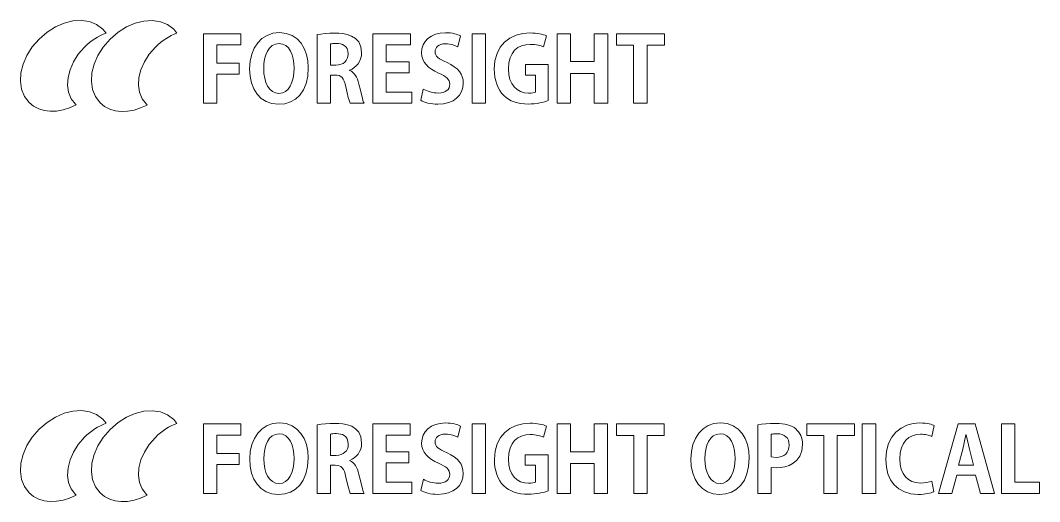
# Model space of a CAD drawing. Header units: centimetres. Extents: x -13.8 to 12.7, y -7.3 to 7.6.
# Drawn here: x -13.78 to -1.99, y 2.06 to 7.63 of the extents above; entities that cross this region are included whole.
import ezdxf

# ---------------------------------------------------------------- set-up
doc = ezdxf.new("R2010")
doc.units = ezdxf.units.CM
doc.header["$MEASUREMENT"] = 0
doc.layers.add('layer 1', color=7, linetype='Continuous')

msp = doc.modelspace()

# ---------------------------------------------------------------- linework, layer by layer
at = {"layer": 'layer 1', "color": 250, "lineweight": 9}
for points in [[(-13.14205, 6.65943), (-13.19053, 6.7234), (-13.2206, 6.79799), (-13.23269, 6.88058), (-13.22721, 6.96849), (-13.2046, 7.05908), (-13.16528, 7.1497), (-13.10967, 7.2377), (-13.0382, 7.32041), (-13.00925, 7.34784), (-12.97942, 7.37325), (-12.94881, 7.39662), (-12.91755, 7.41794), (-12.88576, 7.43719), (-12.85354, 7.45435), (-12.82103, 7.46938), (-12.78832, 7.48229), (-12.82708, 7.5289), (-12.89821, 7.58265), (-12.9812, 7.61602), (-13.07309, 7.62947), (-13.17091, 7.62345), (-13.27172, 7.59843), (-13.37254, 7.55485), (-13.47043, 7.49317), (-13.56242, 7.41385), (-13.64191, 7.32188), (-13.70374, 7.22404), (-13.74745, 7.12329), (-13.77258, 7.02257), (-13.77864, 6.92483), (-13.7652, 6.83304), (-13.73178, 6.75015), (-13.67793, 6.6791), (-13.62593, 6.637), (-13.56693, 6.60634), (-13.50213, 6.58695), (-13.43277, 6.57863), (-13.36008, 6.58118), (-13.28529, 6.59443), (-13.20959, 6.61815), (-13.13425, 6.65217), (-13.14205, 6.65943)], [(-12.32202, 6.65922), (-12.37053, 6.72316), (-12.40062, 6.79776), (-12.41274, 6.88037), (-12.40728, 6.96831), (-12.38467, 7.05894), (-12.34534, 7.14959), (-12.28969, 7.2376), (-12.21817, 7.32032), (-12.18937, 7.34769), (-12.15961, 7.37305), (-12.12904, 7.39638), (-12.09781, 7.41767), (-12.06602, 7.43691), (-12.03383, 7.45408), (-12.00137, 7.46917), (-11.96878, 7.48218), (-12.00615, 7.52721), (-12.07729, 7.58099), (-12.16029, 7.61437), (-12.25218, 7.62779), (-12.35004, 7.62176), (-12.45086, 7.5967), (-12.55172, 7.5531), (-12.64965, 7.49141), (-12.74168, 7.4121), (-12.82111, 7.32025), (-12.88289, 7.22248), (-12.92657, 7.12176), (-12.95167, 7.02104), (-12.95775, 6.9233), (-12.94434, 6.83149), (-12.91097, 6.74858), (-12.85719, 6.67752), (-12.80518, 6.63532), (-12.7461, 6.60463), (-12.6812, 6.58524), (-12.61172, 6.57695), (-12.5389, 6.57958), (-12.46399, 6.59289), (-12.38822, 6.61671), (-12.31285, 6.65083), (-12.32202, 6.65922)], [(-11.66241, 6.67032), (-11.66241, 7.47542), (-11.2296, 7.47542), (-11.2296, 7.34573), (-11.50682, 7.34573), (-11.50682, 7.13305), (-11.24841, 7.13305), (-11.24841, 7.00635), (-11.50682, 7.00635), (-11.50682, 6.67032), (-11.66241, 6.67032)], [(-10.45061, 7.08296), (-10.45714, 6.98415), (-10.47608, 6.89828), (-10.50642, 6.82543), (-10.54717, 6.76566), (-10.59731, 6.71906), (-10.65587, 6.68567), (-10.72184, 6.66559), (-10.7942, 6.65889), (-10.86973, 6.66699), (-10.93629, 6.69035), (-10.99352, 6.72752), (-11.0411, 6.77708), (-11.07869, 6.83759), (-11.10596, 6.90761), (-11.12257, 6.98571), (-11.12818, 7.07045), (-11.12203, 7.15746), (-11.10402, 7.23717), (-11.07481, 7.30827), (-11.03505, 7.36941), (-10.98539, 7.41927), (-10.92648, 7.45652), (-10.85897, 7.47985), (-10.78354, 7.48793), (-10.705, 7.47933), (-10.63713, 7.45482), (-10.57988, 7.41637), (-10.53318, 7.36591), (-10.49696, 7.30539), (-10.47117, 7.23676), (-10.45573, 7.16196), (-10.45061, 7.08296)], [(-9.97197, 7.05033), (-9.95185, 7.04059), (-9.93395, 7.02786), (-9.91812, 7.01222), (-9.9042, 6.99372), (-9.89206, 6.97241), (-9.88154, 6.94837), (-9.87251, 6.92165), (-9.86482, 6.89231), (-9.84797, 6.82165), (-9.83218, 6.75688), (-9.82478, 6.72868), (-9.81777, 6.70432), (-9.81118, 6.68461), (-9.80506, 6.67032), (-9.96475, 6.67032), (-9.97471, 6.6962), (-9.987, 6.73782), (-10.00071, 6.7933), (-10.01485, 6.86084), (-10.0234, 6.89653), (-10.03336, 6.92594), (-10.04507, 6.94954), (-10.05889, 6.96779), (-10.07517, 6.98118), (-10.09424, 6.99017), (-10.11646, 6.9952), (-10.14218, 6.99678), (-10.19466, 6.99678), (-10.19466, 6.67032), (-10.34918, 6.67032), (-10.34918, 7.46522), (-10.30509, 7.47181), (-10.25453, 7.47713), (-10.19928, 7.48068), (-10.14113, 7.48198), (-10.09865, 7.48101), (-10.05006, 7.47664), (-9.99899, 7.46662), (-9.94905, 7.4487), (-9.90391, 7.42068), (-9.86716, 7.38029), (-9.84245, 7.32532), (-9.83341, 7.25352), (-9.83626, 7.21793), (-9.84443, 7.18497), (-9.85731, 7.15483), (-9.87432, 7.12772), (-9.89488, 7.10384), (-9.91841, 7.08337), (-9.9443, 7.06653), (-9.97197, 7.05351), (-9.97197, 7.05033)], [(-9.25208, 6.67032), (-9.70364, 6.67032), (-9.70364, 7.47542), (-9.26861, 7.47542), (-9.26861, 7.34573), (-9.54838, 7.34573), (-9.54838, 7.15079), (-9.28458, 7.15079), (-9.28458, 7.02408), (-9.54838, 7.02408), (-9.54838, 6.80029), (-9.25208, 6.80029), (-9.25208, 6.67032)], [(-8.72105, 7.32363), (-8.74623, 7.33528), (-8.7789, 7.34652), (-8.7979, 7.35125), (-8.81862, 7.35499), (-8.84099, 7.35745), (-8.86496, 7.35834), (-8.89364, 7.35635), (-8.91815, 7.35073), (-8.93862, 7.34198), (-8.95512, 7.33062), (-8.96779, 7.31716), (-8.97669, 7.30211), (-8.98196, 7.28599), (-8.9837, 7.2693), (-8.98179, 7.24906), (-8.97591, 7.23119), (-8.96586, 7.2151), (-8.95139, 7.20021), (-8.93231, 7.1859), (-8.90838, 7.17159), (-8.8794, 7.15669), (-8.84515, 7.14059), (-8.80003, 7.11817), (-8.76142, 7.094), (-8.72916, 7.06791), (-8.70312, 7.03975), (-8.68314, 7.00931), (-8.66905, 6.97645), (-8.66071, 6.94097), (-8.65796, 6.90272), (-8.66289, 6.85198), (-8.67748, 6.80557), (-8.70144, 6.76422), (-8.7345, 6.72871), (-8.77639, 6.69978), (-8.82682, 6.67818), (-8.88551, 6.66466), (-8.95219, 6.65999), (-8.98212, 6.66097), (-9.01161, 6.66375), (-9.04016, 6.66809), (-9.06725, 6.67376), (-9.09236, 6.68052), (-9.11497, 6.68813), (-9.13457, 6.69635), (-9.15065, 6.70496), (-9.12042, 6.8347), (-9.10351, 6.82554), (-9.08456, 6.81705), (-9.06389, 6.8094), (-9.04182, 6.80276), (-9.01867, 6.7973), (-8.99475, 6.7932), (-8.97038, 6.79061), (-8.9459, 6.7897), (-8.91554, 6.79156), (-8.88906, 6.79699), (-8.8665, 6.80573), (-8.84792, 6.81752), (-8.83338, 6.83211), (-8.82292, 6.84926), (-8.81661, 6.86872), (-8.8145, 6.89023), (-8.81635, 6.91081), (-8.82199, 6.92952), (-8.83157, 6.94668), (-8.84521, 6.96263), (-8.86303, 6.9777), (-8.8852, 6.99219), (-8.91183, 7.00646), (-8.94304, 7.02082), (-8.98641, 7.04161), (-9.02513, 7.06462), (-9.05885, 7.08992), (-9.08722, 7.1176), (-9.10989, 7.14772), (-9.12652, 7.18036), (-9.13676, 7.2156), (-9.14024, 7.25352), (-9.13543, 7.30147), (-9.12128, 7.34572), (-9.09817, 7.38543), (-9.06648, 7.41978), (-9.02662, 7.44795), (-8.97898, 7.46909), (-8.92394, 7.48239), (-8.86189, 7.48701), (-8.83394, 7.48622), (-8.80772, 7.48396), (-8.78328, 7.48044), (-8.76062, 7.47583), (-8.73979, 7.47035), (-8.72081, 7.46416), (-8.70371, 7.45747), (-8.68852, 7.45047), (-8.72105, 7.32363)], [(-8.55654, 7.47542), (-8.40121, 7.47542), (-8.40121, 6.67032), (-8.55654, 6.67032), (-8.55654, 7.47542)], [(-7.6757, 6.70166), (-7.69539, 6.69482), (-7.71869, 6.68791), (-7.7451, 6.68125), (-7.7741, 6.67512), (-7.80517, 6.66984), (-7.83779, 6.6657), (-7.87144, 6.66298), (-7.90561, 6.66202), (-7.95035, 6.6635), (-7.99236, 6.66799), (-8.03172, 6.67552), (-8.06845, 6.68615), (-8.10263, 6.69991), (-8.1343, 6.71687), (-8.16351, 6.73705), (-8.19033, 6.76051), (-8.21495, 6.78791), (-8.23669, 6.81897), (-8.25544, 6.85339), (-8.27106, 6.89089), (-8.28344, 6.9312), (-8.29243, 6.97404), (-8.29791, 7.0191), (-8.29977, 7.06614), (-8.29151, 7.16226), (-8.26772, 7.24628), (-8.22997, 7.318), (-8.17978, 7.37716), (-8.11871, 7.42357), (-8.04827, 7.45699), (-7.97004, 7.47721), (-7.88552, 7.484), (-7.85554, 7.48333), (-7.82699, 7.48141), (-7.80006, 7.47838), (-7.77496, 7.47433), (-7.75186, 7.4694), (-7.73097, 7.46369), (-7.71246, 7.45734), (-7.69654, 7.45047), (-7.72917, 7.32269), (-7.74339, 7.32875), (-7.75872, 7.33435), (-7.7753, 7.33937), (-7.79336, 7.34372), (-7.81305, 7.34727), (-7.83456, 7.34994), (-7.85805, 7.35162), (-7.88373, 7.3522), (-7.93589, 7.34802), (-7.98394, 7.33535), (-8.02698, 7.31397), (-8.06415, 7.28367), (-8.09458, 7.24426), (-8.1174, 7.19554), (-8.13173, 7.13728), (-8.1367, 7.06927), (-8.13215, 7.0037), (-8.11903, 6.9468), (-8.09812, 6.8986), (-8.07019, 6.85911), (-8.036, 6.82837), (-7.99636, 6.80637), (-7.95203, 6.79316), (-7.90377, 6.78876), (-7.87705, 6.78966), (-7.85451, 6.79214), (-7.83655, 6.7958), (-7.82362, 6.80029), (-7.82362, 6.99678), (-7.94031, 6.99678), (-7.94031, 7.11959), (-7.6757, 7.11959), (-7.6757, 6.70166)], [(-6.98809, 6.67032), (-7.14354, 6.67032), (-7.14354, 7.01696), (-7.41899, 7.01696), (-7.41899, 6.67032), (-7.57424, 6.67032), (-7.57424, 7.47542), (-7.41899, 7.47542), (-7.41899, 7.15421), (-7.14354, 7.15421), (-7.14354, 7.47542), (-6.98809, 7.47542), (-6.98809, 6.67032)], [(-6.33288, 7.34146), (-6.53251, 7.34146), (-6.53251, 6.67032), (-6.68813, 6.67032), (-6.68813, 7.34146), (-6.88665, 7.34146), (-6.88665, 7.47542), (-6.33288, 7.47542), (-6.33288, 7.34146)], [(-10.96543, 7.07339), (-10.96254, 7.01562), (-10.95395, 6.96169), (-10.93977, 6.91278), (-10.92011, 6.8701), (-10.89508, 6.83483), (-10.86478, 6.80817), (-10.82934, 6.79129), (-10.78886, 6.7854), (-10.74816, 6.79126), (-10.71273, 6.80807), (-10.68262, 6.83474), (-10.65789, 6.87012), (-10.63856, 6.9131), (-10.6247, 6.96255), (-10.61635, 7.01738), (-10.61356, 7.07643), (-10.61618, 7.13114), (-10.6241, 7.18334), (-10.63741, 7.23158), (-10.65619, 7.27436), (-10.68055, 7.31021), (-10.71055, 7.33766), (-10.74629, 7.3552), (-10.78786, 7.36138), (-10.83044, 7.35507), (-10.86696, 7.33718), (-10.89754, 7.30924), (-10.92229, 7.27282), (-10.94134, 7.22948), (-10.9548, 7.18076), (-10.9628, 7.12821), (-10.96543, 7.07339)], [(-10.13071, 7.11224), (-10.09928, 7.11459), (-10.07132, 7.12142), (-10.04706, 7.13246), (-10.0267, 7.14738), (-10.01048, 7.16589), (-9.99862, 7.18769), (-9.99134, 7.21248), (-9.98887, 7.23996), (-9.99231, 7.27506), (-10.00189, 7.30305), (-10.01644, 7.32468), (-10.03481, 7.34069), (-10.05585, 7.35183), (-10.07839, 7.35886), (-10.10129, 7.36254), (-10.12339, 7.36359), (-10.14733, 7.36318), (-10.16728, 7.36198), (-10.1831, 7.36001), (-10.19466, 7.35729), (-10.19466, 7.11224), (-10.13071, 7.11224)], [(-13.14205, 2.147), (-13.19053, 2.21096), (-13.2206, 2.28556), (-13.23269, 2.36815), (-13.22721, 2.45606), (-13.2046, 2.54665), (-13.16528, 2.63727), (-13.10967, 2.72527), (-13.0382, 2.80798), (-13.00925, 2.83541), (-12.97942, 2.86082), (-12.94881, 2.88419), (-12.91755, 2.90551), (-12.88576, 2.92476), (-12.85354, 2.94191), (-12.82103, 2.95695), (-12.78832, 2.96986), (-12.82708, 3.01647), (-12.89821, 3.07021), (-12.9812, 3.10358), (-13.07309, 3.11704), (-13.17091, 3.11102), (-13.27172, 3.086), (-13.37254, 3.04242), (-13.47043, 2.98073), (-13.56242, 2.90142), (-13.64191, 2.80945), (-13.70374, 2.71161), (-13.74745, 2.61085), (-13.77258, 2.51014), (-13.77864, 2.4124), (-13.7652, 2.32061), (-13.73178, 2.23771), (-13.67793, 2.16667), (-13.62593, 2.12456), (-13.56693, 2.09391), (-13.50213, 2.07452), (-13.43277, 2.0662), (-13.36008, 2.06875), (-13.28529, 2.082), (-13.20959, 2.10572), (-13.13425, 2.13974), (-13.14205, 2.147)], [(-12.32202, 2.14679), (-12.37053, 2.21073), (-12.40062, 2.28533), (-12.41274, 2.36794), (-12.40728, 2.45588), (-12.38467, 2.54651), (-12.34534, 2.63716), (-12.28969, 2.72517), (-12.21817, 2.80788), (-12.18937, 2.83526), (-12.15961, 2.86061), (-12.12904, 2.88394), (-12.09781, 2.90524), (-12.06602, 2.92448), (-12.03383, 2.94164), (-12.00137, 2.95674), (-11.96878, 2.96975), (-12.00615, 3.01478), (-12.07729, 3.06856), (-12.16029, 3.10193), (-12.25218, 3.11536), (-12.35004, 3.10932), (-12.45086, 3.08427), (-12.55172, 3.04066), (-12.64965, 2.97898), (-12.74168, 2.89967), (-12.82111, 2.80782), (-12.88289, 2.71005), (-12.92657, 2.60933), (-12.95167, 2.50861), (-12.95775, 2.41086), (-12.94434, 2.31906), (-12.91097, 2.23614), (-12.85719, 2.16509), (-12.80518, 2.12289), (-12.7461, 2.09219), (-12.6812, 2.07281), (-12.61172, 2.06452), (-12.5389, 2.06715), (-12.46399, 2.08046), (-12.38822, 2.10428), (-12.31285, 2.1384), (-12.32202, 2.14679)], [(-11.6624, 2.15797), (-11.6624, 2.96276), (-11.23142, 2.96276), (-11.23142, 2.83302), (-11.50765, 2.83302), (-11.50765, 2.62047), (-11.25026, 2.62047), (-11.25026, 2.49396), (-11.50765, 2.49396), (-11.50765, 2.15797), (-11.6624, 2.15797)], [(-10.45189, 2.57022), (-10.45841, 2.47155), (-10.47729, 2.38577), (-10.50754, 2.31298), (-10.54817, 2.25324), (-10.59815, 2.20664), (-10.65652, 2.17325), (-10.72224, 2.15316), (-10.79434, 2.14644), (-10.86958, 2.15455), (-10.93586, 2.17789), (-10.99286, 2.21505), (-11.04023, 2.26459), (-11.07767, 2.32508), (-11.10481, 2.39508), (-11.12135, 2.47318), (-11.12693, 2.55792), (-11.1208, 2.64492), (-11.10283, 2.72464), (-11.07369, 2.79575), (-11.03405, 2.85691), (-10.98456, 2.9068), (-10.9259, 2.94407), (-10.85871, 2.96742), (-10.78368, 2.97549), (-10.70554, 2.96689), (-10.63796, 2.94239), (-10.58091, 2.90393), (-10.53434, 2.85345), (-10.49819, 2.79289), (-10.47243, 2.72421), (-10.45701, 2.64934), (-10.45189, 2.57022)], [(-9.97139, 2.53794), (-9.95129, 2.52825), (-9.93342, 2.51554), (-9.91764, 2.4999), (-9.90377, 2.48139), (-9.89167, 2.46007), (-9.88118, 2.43601), (-9.87215, 2.40928), (-9.86442, 2.37993), (-9.84758, 2.30937), (-9.8318, 2.24465), (-9.82441, 2.21645), (-9.81739, 2.19207), (-9.81078, 2.17232), (-9.80462, 2.15797), (-9.96396, 2.15797), (-9.97402, 2.18385), (-9.98639, 2.22547), (-10.00011, 2.28102), (-10.01421, 2.34871), (-10.02266, 2.38426), (-10.0325, 2.41358), (-10.0441, 2.43716), (-10.05781, 2.45542), (-10.07398, 2.46884), (-10.09298, 2.47787), (-10.11513, 2.48295), (-10.14081, 2.48454), (-10.19316, 2.48454), (-10.19316, 2.15797), (-10.34659, 2.15797), (-10.34659, 2.95246), (-10.30291, 2.95904), (-10.25267, 2.96429), (-10.19762, 2.96777), (-10.13948, 2.96904), (-10.0972, 2.96808), (-10.04884, 2.96372), (-9.99803, 2.95372), (-9.94837, 2.93584), (-9.90346, 2.90785), (-9.86692, 2.86752), (-9.84235, 2.81261), (-9.83336, 2.74087), (-9.83619, 2.70531), (-9.84432, 2.67235), (-9.85715, 2.64221), (-9.8741, 2.6151), (-9.89458, 2.59123), (-9.91802, 2.5708), (-9.94381, 2.55401), (-9.97139, 2.54109), (-9.97139, 2.53794)], [(-9.2541, 2.15797), (-9.70392, 2.15797), (-9.70392, 2.96276), (-9.27084, 2.96276), (-9.27084, 2.83302), (-9.54934, 2.83302), (-9.54934, 2.63835), (-9.28665, 2.63835), (-9.28665, 2.51159), (-9.54934, 2.51159), (-9.54934, 2.28818), (-9.2541, 2.28818), (-9.2541, 2.15797)], [(-8.72151, 2.8111), (-8.74688, 2.82273), (-8.77959, 2.83389), (-8.79856, 2.83858), (-8.81919, 2.84228), (-8.84144, 2.84471), (-8.86524, 2.84559), (-8.89376, 2.84361), (-8.91816, 2.83801), (-8.93853, 2.82931), (-8.95497, 2.81799), (-8.96758, 2.80456), (-8.97648, 2.78952), (-8.98173, 2.7734), (-8.98346, 2.75668), (-8.98156, 2.73655), (-8.97571, 2.71874), (-8.96569, 2.70267), (-8.95129, 2.68774), (-8.93228, 2.67338), (-8.90845, 2.65899), (-8.87957, 2.64399), (-8.84543, 2.62779), (-8.80041, 2.60539), (-8.76192, 2.58126), (-8.72978, 2.55521), (-8.70383, 2.52709), (-8.68393, 2.49671), (-8.6699, 2.4639), (-8.66161, 2.4285), (-8.65888, 2.39033), (-8.6638, 2.33963), (-8.67837, 2.29327), (-8.7023, 2.25199), (-8.73531, 2.21654), (-8.7771, 2.18767), (-8.82737, 2.16612), (-8.88585, 2.15265), (-8.95224, 2.14799), (-8.98203, 2.14895), (-9.01138, 2.15171), (-9.03979, 2.15602), (-9.06675, 2.16165), (-9.09173, 2.16838), (-9.11425, 2.17596), (-9.13379, 2.18418), (-9.14984, 2.1928), (-9.11956, 2.32227), (-9.10274, 2.31312), (-9.0839, 2.30463), (-9.06335, 2.29698), (-9.0414, 2.29033), (-9.01838, 2.28485), (-8.99458, 2.28074), (-8.97034, 2.27814), (-8.94597, 2.27724), (-8.91563, 2.27911), (-8.88923, 2.28457), (-8.86677, 2.29335), (-8.8483, 2.30517), (-8.83387, 2.31978), (-8.8235, 2.33691), (-8.81726, 2.35628), (-8.81517, 2.37764), (-8.81699, 2.39824), (-8.82256, 2.417), (-8.832, 2.43422), (-8.84549, 2.45023), (-8.86318, 2.46535), (-8.88521, 2.47988), (-8.91173, 2.49417), (-8.9429, 2.50851), (-8.9861, 2.52925), (-9.02468, 2.55221), (-9.05827, 2.57747), (-9.08654, 2.6051), (-9.10913, 2.63519), (-9.12569, 2.66781), (-9.13589, 2.703), (-9.13936, 2.74087), (-9.13458, 2.7888), (-9.12049, 2.83303), (-9.09748, 2.87273), (-9.06594, 2.90707), (-9.02623, 2.93522), (-8.97875, 2.95635), (-8.92388, 2.96964), (-8.862, 2.97426), (-8.83432, 2.97346), (-8.80826, 2.97119), (-8.78389, 2.96767), (-8.76126, 2.96305), (-8.74043, 2.95754), (-8.72146, 2.95134), (-8.70442, 2.94464), (-8.68935, 2.93762), (-8.72151, 2.8111)], [(-8.55623, 2.96276), (-8.40165, 2.96276), (-8.40165, 2.15797), (-8.55623, 2.15797), (-8.55623, 2.96276)], [(-7.67697, 2.18949), (-7.69664, 2.18259), (-7.71991, 2.17564), (-7.74628, 2.16896), (-7.77521, 2.16281), (-7.80618, 2.15753), (-7.83868, 2.15338), (-7.87218, 2.15067), (-7.90618, 2.14971), (-7.95065, 2.15119), (-7.99246, 2.15568), (-8.03165, 2.1632), (-8.06826, 2.17382), (-8.10233, 2.18757), (-8.13392, 2.20451), (-8.16307, 2.22467), (-8.18981, 2.24811), (-8.21427, 2.27554), (-8.2359, 2.3066), (-8.25454, 2.34102), (-8.27009, 2.37851), (-8.28241, 2.41881), (-8.29137, 2.46163), (-8.29684, 2.50671), (-8.29869, 2.55375), (-8.29045, 2.64981), (-8.26676, 2.73376), (-8.22917, 2.80537), (-8.1792, 2.86444), (-8.11839, 2.91076), (-8.04829, 2.9441), (-7.97043, 2.96426), (-7.88636, 2.97103), (-7.85634, 2.97037), (-7.82781, 2.96847), (-7.80093, 2.96545), (-7.77588, 2.96143), (-7.75284, 2.95652), (-7.73199, 2.95084), (-7.71349, 2.9445), (-7.69752, 2.93762), (-7.73046, 2.80997), (-7.74464, 2.81608), (-7.7599, 2.82168), (-7.77641, 2.82669), (-7.79436, 2.83101), (-7.81391, 2.83454), (-7.83528, 2.83717), (-7.85861, 2.83883), (-7.88409, 2.8394), (-7.93608, 2.83523), (-7.98395, 2.82258), (-8.02683, 2.80126), (-8.06386, 2.77103), (-8.09418, 2.73168), (-8.1169, 2.68302), (-8.13117, 2.62483), (-8.13612, 2.55689), (-8.1316, 2.49128), (-8.11854, 2.43437), (-8.09772, 2.38617), (-8.0699, 2.34671), (-8.03584, 2.316), (-7.9963, 2.29404), (-7.95206, 2.28086), (-7.90388, 2.27646), (-7.8775, 2.27742), (-7.85517, 2.28), (-7.8373, 2.28374), (-7.82431, 2.28818), (-7.82431, 2.48454), (-7.94063, 2.48454), (-7.94063, 2.60716), (-7.67697, 2.60716), (-7.67697, 2.18949)], [(-6.98926, 2.15797), (-7.14422, 2.15797), (-7.14422, 2.50463), (-7.41872, 2.50463), (-7.41872, 2.15797), (-7.5733, 2.15797), (-7.5733, 2.96276), (-7.41872, 2.96276), (-7.41872, 2.64149), (-7.14422, 2.64149), (-7.14422, 2.96276), (-6.98926, 2.96276), (-6.98926, 2.15797)], [(-6.33414, 2.82893), (-6.53307, 2.82893), (-6.53307, 2.15797), (-6.68765, 2.15797), (-6.68765, 2.82893), (-6.88563, 2.82893), (-6.88563, 2.96276), (-6.33414, 2.96276), (-6.33414, 2.82893)], [(-5.35235, 2.57022), (-5.35885, 2.47155), (-5.37768, 2.38577), (-5.40788, 2.31298), (-5.44843, 2.25324), (-5.49835, 2.20664), (-5.55664, 2.17325), (-5.62233, 2.15316), (-5.69441, 2.14644), (-5.76972, 2.15455), (-5.83607, 2.17789), (-5.89313, 2.21505), (-5.94056, 2.26459), (-5.97804, 2.32508), (-6.00522, 2.39508), (-6.02177, 2.47318), (-6.02736, 2.55792), (-6.02125, 2.64492), (-6.00331, 2.72464), (-5.97423, 2.79575), (-5.93464, 2.85691), (-5.88518, 2.9068), (-5.82651, 2.94407), (-5.75928, 2.96742), (-5.68414, 2.97549), (-5.60583, 2.96689), (-5.53818, 2.94239), (-5.48111, 2.90393), (-5.43458, 2.85345), (-5.3985, 2.79289), (-5.37281, 2.72421), (-5.35745, 2.64934), (-5.35235, 2.57022)], [(-5.25048, 2.95246), (-5.2092, 2.95904), (-5.16086, 2.96429), (-5.10527, 2.96777), (-5.04224, 2.96904), (-5.00536, 2.9681), (-4.97084, 2.96527), (-4.93868, 2.96047), (-4.90885, 2.95366), (-4.88138, 2.94478), (-4.85626, 2.93377), (-4.83348, 2.92059), (-4.81304, 2.90516), (-4.79605, 2.88876), (-4.78086, 2.8703), (-4.76762, 2.84994), (-4.75647, 2.82784), (-4.74754, 2.80415), (-4.74099, 2.77904), (-4.73695, 2.75267), (-4.73557, 2.72518), (-4.74373, 2.65026), (-4.76625, 2.58995), (-4.80022, 2.54284), (-4.84276, 2.5075), (-4.89095, 2.48248), (-4.94188, 2.46639), (-4.99265, 2.45778), (-5.04034, 2.45522), (-5.09648, 2.45931), (-5.09648, 2.15797), (-5.25048, 2.15797), (-5.25048, 2.95246)], [(-4.13592, 2.82893), (-4.33501, 2.82893), (-4.33501, 2.15797), (-4.48979, 2.15797), (-4.48979, 2.82893), (-4.68777, 2.82893), (-4.68777, 2.96276), (-4.13592, 2.96276), (-4.13592, 2.82893)], [(-4.0451, 2.96276), (-3.88994, 2.96276), (-3.88994, 2.15797), (-4.0451, 2.15797), (-4.0451, 2.96276)], [(-3.21893, 2.17797), (-3.23206, 2.1725), (-3.24818, 2.16714), (-3.26712, 2.16208), (-3.28868, 2.15752), (-3.31266, 2.15363), (-3.33889, 2.15062), (-3.36715, 2.14868), (-3.39727, 2.14799), (-3.48277, 2.1555), (-3.55784, 2.17734), (-3.62222, 2.21245), (-3.67557, 2.25978), (-3.7176, 2.31829), (-3.74799, 2.38694), (-3.76646, 2.46466), (-3.77268, 2.55041), (-3.76449, 2.64944), (-3.74109, 2.73539), (-3.70421, 2.80822), (-3.65558, 2.86789), (-3.59695, 2.91436), (-3.53006, 2.94761), (-3.45664, 2.96759), (-3.37843, 2.97426), (-3.34726, 2.97348), (-3.319, 2.9713), (-3.29368, 2.96799), (-3.27132, 2.96383), (-3.25192, 2.95907), (-3.23553, 2.95398), (-3.22217, 2.94884), (-3.21185, 2.94389), (-3.24194, 2.81846), (-3.26771, 2.82817), (-3.29756, 2.83643), (-3.31414, 2.83969), (-3.33188, 2.84218), (-3.35082, 2.84378), (-3.37102, 2.84434), (-3.41945, 2.84007), (-3.46446, 2.82714), (-3.50512, 2.80539), (-3.54049, 2.77468), (-3.56963, 2.73483), (-3.59161, 2.68568), (-3.60548, 2.62709), (-3.61031, 2.55888), (-3.60603, 2.49459), (-3.5935, 2.4384), (-3.5732, 2.39044), (-3.54563, 2.35087), (-3.51126, 2.31983), (-3.47056, 2.29748), (-3.42403, 2.28396), (-3.37215, 2.27942), (-3.33584, 2.28112), (-3.30039, 2.28589), (-3.26809, 2.2932), (-3.24119, 2.30255), (-3.21893, 2.17797)], [(-2.51703, 2.15797), (-2.67884, 2.15797), (-2.73673, 2.37052), (-2.95239, 2.37052), (-3.0076, 2.15797), (-3.16486, 2.15797), (-2.9364, 2.96276), (-2.74148, 2.96276), (-2.51703, 2.15797)], [(-1.99449, 2.15797), (-2.43671, 2.15797), (-2.43671, 2.96276), (-2.28212, 2.96276), (-2.28212, 2.28895), (-1.99449, 2.28895), (-1.99449, 2.15797)], [(-10.96453, 2.56088), (-10.96168, 2.50318), (-10.9532, 2.44931), (-10.93917, 2.40045), (-10.91968, 2.3578), (-10.89484, 2.32255), (-10.86471, 2.2959), (-10.82941, 2.27904), (-10.78901, 2.27315), (-10.74832, 2.279), (-10.71296, 2.2958), (-10.68294, 2.32243), (-10.65831, 2.35777), (-10.63909, 2.40071), (-10.62532, 2.45011), (-10.61703, 2.50486), (-10.61426, 2.56384), (-10.61687, 2.61851), (-10.62476, 2.67072), (-10.63802, 2.71897), (-10.65674, 2.76175), (-10.68099, 2.79762), (-10.71087, 2.82508), (-10.74647, 2.84264), (-10.78787, 2.84882), (-10.83028, 2.84249), (-10.86664, 2.82456), (-10.89706, 2.79659), (-10.92168, 2.76015), (-10.94061, 2.71678), (-10.95398, 2.66808), (-10.96192, 2.61558), (-10.96453, 2.56088)], [(-10.12901, 2.59972), (-10.0978, 2.60207), (-10.07002, 2.6089), (-10.04589, 2.61993), (-10.02563, 2.63483), (-10.00948, 2.65331), (-9.99767, 2.67508), (-9.99041, 2.69983), (-9.98794, 2.72725), (-9.99138, 2.76238), (-10.00093, 2.79039), (-10.01544, 2.81203), (-10.03376, 2.82804), (-10.05472, 2.83918), (-10.07718, 2.8462), (-10.09998, 2.84987), (-10.12197, 2.85093), (-10.14575, 2.85053), (-10.16563, 2.84931), (-10.18147, 2.84726), (-10.19316, 2.84434), (-10.19316, 2.59972), (-10.12901, 2.59972)], [(-5.86499, 2.56088), (-5.86211, 2.50318), (-5.85355, 2.44931), (-5.83943, 2.40045), (-5.81985, 2.3578), (-5.79495, 2.32255), (-5.76485, 2.2959), (-5.72964, 2.27904), (-5.68947, 2.27315), (-5.6489, 2.279), (-5.61358, 2.2958), (-5.58357, 2.32243), (-5.55891, 2.35777), (-5.53964, 2.40071), (-5.52583, 2.45011), (-5.5175, 2.50486), (-5.51472, 2.56384), (-5.51732, 2.61851), (-5.52516, 2.67072), (-5.53836, 2.71897), (-5.557, 2.76175), (-5.58118, 2.79762), (-5.61101, 2.82508), (-5.64657, 2.84264), (-5.68795, 2.84882), (-5.7306, 2.84249), (-5.7671, 2.82456), (-5.79759, 2.79659), (-5.82224, 2.76015), (-5.84115, 2.71678), (-5.85449, 2.66808), (-5.86239, 2.61558), (-5.86499, 2.56088)], [(-5.09648, 2.58088), (-5.04224, 2.5766), (-5.00797, 2.57912), (-4.97766, 2.58649), (-4.95152, 2.59845), (-4.92971, 2.61475), (-4.91242, 2.63511), (-4.89985, 2.65927), (-4.89217, 2.68697), (-4.88957, 2.71795), (-4.89207, 2.74822), (-4.89939, 2.77461), (-4.91127, 2.79708), (-4.92744, 2.81557), (-4.94766, 2.83005), (-4.97163, 2.84044), (-4.99913, 2.84671), (-5.02987, 2.84882), (-5.05168, 2.84827), (-5.06989, 2.84684), (-5.08473, 2.84484), (-5.09648, 2.84263), (-5.09648, 2.58088)], [(-2.75822, 2.48777), (-2.80657, 2.67081), (-2.84351, 2.83512), (-2.84636, 2.83512), (-2.88177, 2.67186), (-2.93051, 2.48777), (-2.75822, 2.48777)]]:
    msp.add_lwpolyline(points, dxfattribs=at)

doc.saveas('drawing.dxf')
